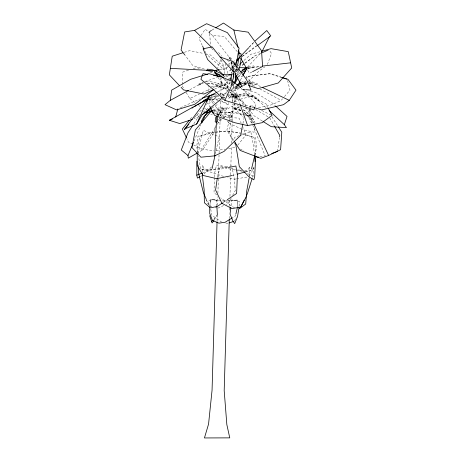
<?xml version="1.0" encoding="UTF-8"?>
<svg xmlns="http://www.w3.org/2000/svg" width="461" height="461" viewBox="0 0 461 461"><rect width="100%" height="100%" fill="white"/><g stroke="black" fill="none" stroke-linecap="round" stroke-linejoin="round"><path stroke-width="0.35" stroke-dasharray="2.31 1.73" d="M197.222 152.239L197.222 150.165L199.711 136.266L213.846 132.451L227.907 131.091L241.374 133.183M229.469 81.839L229.434 85.17L230.65 85.152M237.622 85.85L234.407 87.93L235.894 88.725L235.94 86.149M214.325 177.739L214.048 192.796L217.425 195.355M214.336 177.018L214.394 174.149L216.428 165.407L231.249 169.418L235.473 170.103M182.239 84.392L182.573 72.175L188.572 70.199M217.068 221.234L217.24 215.477M217.54 205.41L217.794 196.778M217.903 193.182L218.353 178.073M218.37 177.358L219.079 153.622M219.096 152.902L220.162 116.938M220.185 116.218L220.646 100.821M220.813 95.145L221.315 78.116M229.296 218.716L229.382 215.84M229.549 210.083L229.636 207.208M229.659 206.488L229.872 199.296M229.958 196.415L230.575 175.56M230.598 174.84L230.834 166.928M230.852 166.208L231.451 146.068M231.537 143.192L232.177 121.612M232.2 120.891L232.701 104.019M232.782 101.178L233.249 85.573M253.406 123.012L250.058 115.878L250.317 108.421M250.34 107.741L250.432 105.033L253.602 106.566M255.515 155.351L255.717 151.905L254.063 137.879L242.158 133.897M249.159 177.468L249.822 166.398L248.076 169.913L243.206 171.083M223.297 97.646L224.582 98.02L224.761 95.456L220.318 94.528M234.09 70.124L233.491 64.719M208.101 91.128L208.481 86.386M254.484 127.466L254.103 132.209L242.578 129.558M254.812 123.398L254.921 122.044L245.857 106.883M236.251 85.688L234.326 87.429L236.309 88.224L236.522 85.648M239.132 206.176L239.547 201.515L231.756 199.878L230.898 206.995M234.655 103.039L233.934 110.83L219.937 115.452L214.135 112.818M234.718 102.33L235.502 93.831L230.46 89.93M233.767 70.36L233.981 68.263L235.041 65.819M231.733 73.483L231.877 72.118M259.854 156.752L265.196 155.853L248.94 115.55L250 106.065L253.083 107.903M258.379 100.878L258.54 99.443C251.856 93.134 241.662 93.237 233.249 95.387L232.943 97.865L239.236 96.228L246.387 95.744L254.236 97.45L258.379 100.878L258.483 100.492C251.919 93.935 241.518 94.505 233.174 96.752L232.943 97.865M277.528 151.427L279.481 137.493M207.49 83.314L211.017 83.499L217.799 85.694L223.585 88.725L224 86.149C216.48 82.392 207.001 79.471 199.083 83.648L198.766 85.181L198.455 85.008L202.978 83.02M231.814 73.161L232.039 71.789M232.488 69.052L233.894 65.289M209.732 206.061L210.919 199.261L217.569 200.449M198.265 153.507L200.247 142.328L203.33 130.359L219.154 136.842L215.46 153.473M233.658 70.631L234.54 65.71M242.947 123.456L243.892 118.54M215.448 125.657L214.031 132.514L202.702 149.906L198.495 152.314M217.575 115.371L218.139 112.628L210.009 114.535M218.497 100.556L222.548 101.852L228.304 104.924L228.84 102.434M235.744 214.584L235.427 215.927L233.012 217.413M237.467 207.191L237.934 205.174L237.617 200.051C228.639 201.549 219.442 201.261 210.562 199.25L209.945 204.338L211.806 215.229L221.683 222.139M254.783 155.265L256.425 148.39L255.751 137.931L242.083 133.292M229.261 120.309L226.91 129.985L233.842 142.103M229.434 119.618L231.451 111.326L242.642 114.028M235.047 97.058L234.338 99.945L234.776 101.535L236.407 101.535L236.879 98.464L235.894 96.58L231.601 96.931L234.102 96.695L235.49 98.389L233.727 94.92L231.313 94.73L228.483 95.6L228.656 98.205L233.773 96.62M230.004 80.992L231.059 76.895M230.379 79.338L231.07 76.774M226.651 109.038L227.181 107.067L223.764 108.444L220.45 111.291L217.471 116.812L219.851 112.547L223.193 110.058L226.651 109.038L224.346 107.776L221.194 109.09L218.18 111.862L216.71 115.083M241.939 129.259L229.14 123.318L229.515 121.934M229.699 121.243L234.182 104.612M234.931 101.841L236.239 96.994L230.004 92.304M217.431 177.214L220.612 165.534L227.406 167.355M229.664 79.845L230.8 75.863M252.495 177.352L253.141 175.301L254.005 166.525L252.392 170.04L246.693 171.377L244.607 171.031M235.761 70.13L236.412 68.147M217.235 69.346L220.796 59.331M267.403 64.557L271.494 53.453L269.316 50.295M236.787 75.806L238.51 71.144M254.991 106.762L255.936 104.249L243.368 89.78L241.138 88.022M233.86 85.608L231.958 90.483L230.638 90.431M194.075 140.974L200.714 125.081M234.47 221.124L236.188 217.419M233.018 68.193L234.482 65.168M214.296 219.903L216.705 214.959M217.748 116.535L220.45 111.291M240.492 80.007L242.492 76.359M231.22 197.93L228.183 203.462L226.253 204.344M232.569 195.476L235.271 190.554L234.182 177.715L232.142 167.954M231.687 67.698L233.491 64.592M223.925 78.831L227.215 83.251L228.552 80.969M242.567 75.713L241.864 76.872L235.34 66.084M193.516 144.869L201.613 149.11L215.345 127.357M217.252 124.332L220.681 118.892M193.839 123.784L199.308 115.388M227.728 80.583L223.89 86.432L227.711 92.039M228.109 80.001L230.414 76.491M221.505 119.468L219.764 122.113L218.387 122.632L217.367 121.301M249.124 175.664L254.063 168.219M200.57 36.142L199.008 38.482L202.304 45.541M200.961 35.56L205.249 29.129L209.87 33.18M231.56 68.533L234.09 65.134M218.531 119.751L220.081 117.688L223.856 114.881L226.777 114.386L229.036 115.158L230.246 117.52L232.165 116.224L229.618 115.354L226.363 115.734L224.893 116.403L227.913 116.333L230.246 117.52M240.602 110.456L238.798 109.516L233.906 108.139L234.689 109.159L236.332 107.079L241.005 108.554M190.168 119.192L192.335 116.46M237.824 145.106L246.065 134.716L243.097 127.697M222.692 96.752L227.112 91.457M238.568 77.062L240.728 74.526M258.465 107.851L272.094 104.682L281.17 100.371L282.558 98.752M284.42 96.603L289.986 90.143L287.445 79.984M241.034 110.381L238.562 108.952L233.998 107.574L234.73 108.842L236.493 106.866L240.826 108.312M227.763 95.554L229.353 97.507L231.105 95.554L233.243 94.102L235.68 93.888L238.372 96.038L239.985 99.461L238.66 100.446L237.421 99.461L236.101 96.038L233.001 93.888L230.206 94.102L228.984 94.828M194.277 117.826L202.5 108.767M206.372 104.503L209.761 100.775L209.34 98.245M236.309 88.224L238.049 86.316M237.767 77.068L240.953 73.593M213.731 219.355L217.408 215.391M249.234 47.195L254.178 41.974L249.205 47.097M247.505 67.052L260.857 52.963M237.386 75.27L240.146 72.423M227.884 66.759L224.444 70.164L206.194 53.885M228.374 66.269L232.309 62.373M243.736 85.746L247.88 81.747M248.398 81.245L258.771 71.253L264.925 66.822M204.016 174.004L211.691 166.79M219.096 94.269L208.574 103.915L209.905 106.456M230.414 82.415L227.429 85.648L228.016 88.224L229.267 87.826M238.147 65.658L239.213 64.707M244.007 60.426L250.928 54.248L260.626 51.54M203.099 112.288L210.677 106.088M229.353 97.507L231.658 95.663L234.292 95.058L237.202 96.822L236.101 96.038M235.894 88.725L238.948 86.455M242.232 56.34L256.668 45.622M235.49 70.193L237.185 68.954M245.091 63.145L255.25 55.683L261.122 53.148M235.024 70.389L237.334 68.706M244.849 63.243L255.25 55.683M242.279 56.455L256.817 45.973M247.811 68.908L248.998 68.113M198.962 116.766L193.787 118.886M211.887 108.151L217.171 104.624M223.136 202.494L226.656 200.137M223.389 117.641L226.363 115.734M211.991 30.103L215.01 28.248M217.379 115.187L232.235 106.065L243.535 117.342M236.453 73.432L238.907 72.014M228.155 64.321L231.825 62.304M232.436 61.964L235.496 60.282M189.794 89.757L203.019 82.565M200.581 176.442L201.843 175.779M217.725 91.837L225.175 87.97L227.648 88.881M251.954 72.002L249.447 73.299L247.361 69.674M239.236 87.567L234.735 89.78L242.838 104.249L252.933 107.28M243.736 85.354L246.952 83.775M247.597 83.464L250.813 81.885L261.064 86.812M231.007 89.474L237.294 86.438M244.215 83.095L246.727 81.885M180.384 107.765L200.218 98.821M186.163 92.477L189.765 98.516L199.452 93.992M202.033 92.782L210.429 88.858M213.017 87.648L222.058 83.424L229.901 89.497M198.766 85.181L203.249 83.095M214.4 89.227L222.87 85.314L218.088 77.385M217.874 208.147L223.671 205.514M213.184 109.983L216.393 108.531L222.507 107.073L223.885 109.136L217.54 110.237L213.547 111.758M267.651 50.33L268.953 49.765M229.78 92.598L240.221 88.086M213.264 111.113L217.171 109.436L223.366 108.07L223.885 109.136M241.115 82.415L243.028 81.626L245.753 81.758M244.111 83.983L245.298 83.499L248.807 83.297M210.959 96.551L212.74 95.825L217.805 95.957M202.725 172.829L211.962 169.216M227.953 76.261L225.256 77.269M204.938 81.649L217.459 77.223M239.305 135.701L234.614 137.303L234.954 139.406M239.974 135.471L250.796 131.771L253.17 143.901L254.478 155.178M209.035 97.853L214.083 96.153L218.762 96.487M193.24 68.66L196.57 67.56L201.255 69.11M243.454 82.433L245.477 81.77L247.597 81.787M184.267 52.341L189.615 50.629L203.722 53.476M235.392 70.354L238.677 69.352M225.285 75.99L227.25 75.454M231.918 175.583L236.044 174.465M245.678 171.867L251.182 170.374M234.332 71.835L238.141 70.821M195.781 115.538L199.918 114.437M213.011 110.951L215.765 110.219L221.827 117.082M265.98 107.586L253.4 95.865L240.815 99.046L246.531 106.295M235.525 71.518L239.57 70.521M210.47 97.772L218.704 95.784M221.447 95.116L224.876 94.286L219.868 93.969M250.968 109.591L249.608 109.908L242.826 107.551M227.1 94.056L236.839 95.099L245.05 93.306L266.043 103.915L268.043 107.73M248.346 66.978L253.659 65.86L254.46 67.208L248.635 68.332M220.11 69.415L225.51 68.297L210.072 54.755L206.545 54.046M227.688 167.689L220.854 169.106L209.507 170.27L204.027 168.605L202.494 164.998L202.5 172.616M231.704 165.862L216.543 168.98L205.324 170.149L200.339 168.663M235.992 70.844L238.827 70.331M248.035 68.666L260.079 66.493M235.923 178.96L234.54 179.202L227.734 177.462M236.614 178.839L247.672 176.932M216.123 150.586L225.072 149.11M228.518 148.546L235.404 147.411M248.588 67.681L261.381 66.205M214.791 132.123L211.939 132.399L198.017 136.214L196.726 146.621L197.711 152.188M215.506 132.059L226.218 131.039L240.175 133.235M249.505 83.257L252.311 83.095L249.528 83.072M244.03 83.308L247.419 83.193M223.873 201.054L237.259 200.045L238.043 206.903M209.824 98.239L216.221 98.06L220.992 99.271M244.255 83.199L246.889 83.136M214.4 94.447L217.039 94.419M207.698 99.219L215.391 99.173L218.07 99.922M248.306 81.787L252.542 81.816L257.469 83.648L257.25 85.181L251.504 83.02M244.134 83.078L246.998 83.095M227.215 83.251L228.201 83.257L225.135 79.499M207.191 83.118L210.7 83.199L217.436 85.158L223.187 87.93L223.585 88.725M208.044 99.467L215.794 99.691L217.823 100.337M220.312 111.902L232.453 112.265M220.306 112.167L232.448 112.53M211.282 86.541L223.205 87.192L227.169 90.177M222.542 117.123L239.046 118.131L241.207 123.231M226.144 84.968L221.753 84.691L217.984 86.357L216.48 86.086L216.318 84.426L220.277 82.986L224.403 82.951L226.587 84.392L227.584 86.524L227.348 89.163L226.512 86.639L224.478 84.784L226.144 84.968L228.564 86.68L229.463 88.454M230.321 59.181L228.979 57.078L229.129 57.654L230.771 57.769L232.557 60.766M210.383 33.63L212.44 35.434L224.351 36.482L237.363 51.77M245.494 89.624L243.42 89.428L242.457 87.567M220.151 93.306L226.409 93.981M201.613 149.11L214.054 150.926M236.176 170.218L242.509 171.25M237.651 169.884L241.126 170.461M242.279 114.576L232.379 112.916L229.048 133.062L234.009 140.836M245.108 115.048L250.058 115.878M225.798 222.997L227.855 223.429M210.516 206.482L211.853 206.782M215.195 207.542L217.206 207.992M234.689 109.159L239.559 110.277L241.345 111.13M234.73 108.842L239.282 109.925L242.97 111.85M243.345 114.195L248.94 115.55M245.546 89.901L241.368 88.875L253.4 95.865M250.415 91.099L255.29 92.298L272.595 103.224L275.177 105.586M221.672 99.443L223.032 99.789M223.648 176.413L200.656 168.876L198.449 156.36M230.805 168.265L235.565 169.544M220.756 100.671L227.809 103.823L228.304 104.924M234.637 207.444L232.621 206.874L220.802 197.919M281.884 77.488L269.097 73.651L246.111 76.52L250.813 81.885M204.419 69.115L192.784 65.548L185.253 55.551M244.589 84.202L247.983 85.302M209.951 71.985L214.63 73.535M281.85 77.425L270.999 73.651L246.704 76.52L246.71 78.531M239.432 106.37L233.329 104.249L230.379 89.78M249.107 82.156L252.841 83.741L252.449 85.273L249.378 84.248M222.692 97.179L224.582 98.02M204.459 108.433L207.041 109.603M241.806 170.933L239.876 170.04L239.541 167.954M247.597 173.607L254.674 176.874M240.118 149.059L243.909 150.868M261.842 110.565L270.716 114.864M192.894 144.541L188.532 142.253L186.768 138.479M227.221 60.397L232.926 63.462M249.234 83.228L256.12 86.922M259.877 88.938L281.17 100.371M243.287 109.851L246.139 111.476L251.493 116.714L254.201 121.41L253.054 122.597L252.34 122.223L249.85 117.434L244.197 112.323L244.912 112.83M255.55 109.372L268.492 117.1M243.166 109.776L245.5 111.234L250.225 116.564L252.628 121.358L251.412 122.447L250.721 121.9L248.537 117.042L244.422 112.755M262.367 121.047L254.011 115.774L249.176 109.643M189.765 98.516L194.853 102.451M198.812 105.511L199.947 106.382M236.239 96.994L243.322 102.642L245.5 106.278M209.64 98.539L216.094 103.754M244.197 112.49L249.176 117.451M211.582 48.365L214.463 51.482M218.572 52.404L221.649 56.144M224.398 117.434L214.751 105.419M227.417 121.18L229.14 123.318M209.432 98.769L214.307 104.86M212.44 35.434L231.497 60.201M229.129 57.654L230.725 60.051M271.863 116.662L277.971 126.228M182.199 85.827L183.639 88.241M269.725 117.837L274.232 125.709M234.188 142.708L235.225 144.524M204.995 51.321L205.894 53.246M206.009 199.256L208.309 204.286M221.142 59.901L222.986 64.212L224.887 73.846M206.401 199.653L208.62 204.874M198.311 164.871L199.014 166.675M236.839 95.099L239.951 103.909M220.156 77.65L222.058 83.424M225.147 63.399L227.037 70.187L227.746 74.913M231.324 60.76L232.361 68.654L231.526 61.25L232.315 68.015M209.72 33.739L210.481 45.184M216.843 206.274L216.422 199.423L208.556 200.598L208.689 205.272M230.898 78.526L230.921 79.799"/><path stroke-width="0.69" d="M197.222 152.931L197.222 165.366L203.088 175.468L216.745 178.672L231.918 175.583M209.732 206.735L209.726 213.495L212.458 220.473L218.929 223.164L225.164 222.242L232.407 217.782M199.947 176.77L197.412 178.096L196.789 175.157L196.905 161.194M217.05 221.948L212.054 390.26L208.562 424.085L204.442 437.95L229.768 437.869L226.841 424.627L224.19 390.623L229.273 219.436M213.403 113.014L211.144 111.326L195.349 129.985L191.972 147.555L200.91 157.201L214.711 155.853L216.751 116.258M233.819 72.25L233.525 77.748L232.183 82.127M255.146 161.557L255.475 156.043M233.715 75.667L233.854 73.587M217.748 116.535L217.338 121.324L216.705 122.413L215.166 121.865L215.829 117.013M230.852 207.364L230.033 214.1L232.932 221.084L234.689 223.631L237.524 216.526L239.017 207.508M213.38 89.78L194.882 104.249L176.609 109.908L165.009 104.682L170.27 100.371L171.653 90.143L190.595 79.309L208.862 73.651L219.436 76.52M179.611 85.758L169.343 74.855L172.235 56.196L182.931 52.773M279.579 136.796L279.775 135.401L274.577 126.314M217.333 177.923L215.587 189.972L221.897 203.278L231.912 208.562L240.711 207.11L246.232 196.726M249.119 178.159L246.739 190.894L245.701 203.987L239.34 208.781M242.809 124.159L240.648 135.401L224.034 151.427L214.711 155.853M212.118 168.524L215.016 155.466M235.899 213.91L237.467 207.191M207.358 100.654L209.398 96.591M251.51 169.003L254.783 155.265M234.58 83.055L235.548 79.171L235.531 73.46L234.102 71.15L232.442 70.861L232.165 69.79L233.491 71.76M175.681 117.088L177.842 108.957M238.879 69.795L240.354 64.413L241.276 57.152L240.867 53.459L239.213 53.217L238.544 52.606L239.224 56.398L237.928 63.514L236.626 67.485M203.739 101.224L204.01 100.262L208.401 98.274M252.063 178.724L247.332 193.787L246.387 195.689M262.966 121.427L271.322 126.7L286.431 127.622L284.322 124.672L287.036 116.466L275.69 106.059M234.194 83.095L233.525 85.106L232.413 85.216M216.284 72.014L216.998 70.014M236.787 75.806L236.297 77.137L235.058 77.039M254.76 107.396L253.815 109.908L239.247 104.682L224.887 100.371L214.111 90.143L200.904 79.309L203.024 73.651L207.899 74.457M197.291 153.006L188.278 158.163L187.99 155.541L193.522 142.299M201.543 123.093L202.097 121.767M204.033 117.134L208.568 109.92M233.825 74.711L233.272 76.019L233.813 76.941M209.029 96.349L184.458 129.489L185.426 128.654L196.628 124.09L209.029 96.349L217.102 92.16M224.887 100.371L233.347 81.885L220.444 76.52L213.478 75.374M240.711 207.11L244.18 200.132M262.159 51.298L269.645 36.379M232.102 81.891L231.163 83.741L231.629 84.766M202.517 120.949L204.356 117.348M240.158 80.617L239.155 82.438L243.909 83.983M243.16 75.143L247.165 67.848L248.588 67.681M237.818 78.139L235.306 82.698L234.246 82.548M233.854 63.97L234.574 62.731M196.628 124.09L202.321 114.61L220.035 99.933L222.248 97.283M242.912 75.137L245.707 70.516M234.926 81.441L237.311 77.563M207.992 97.755L206.009 100.959L207.237 101.161M235.375 78.145L236.539 76.347M193.055 124.983L187.973 132.78L181.282 150.027L187.99 155.541M253.608 107.482L261.687 109.908L283.515 104.682L289.26 100.371L295.991 90.143L287.946 79.309L282.558 77.69M229.878 70.798L230.719 69.663M234.511 64.569L240.826 56.069L248.738 47.719M213.996 220.519L212.089 222.957L209.68 215.702M189.304 120.286L182.366 129.034L186.475 137.851M184.458 129.489L188.883 124.188M227.555 90.926L228.881 89.336M211.432 221.833L212.809 220.346M240.607 71.951L246.491 68.078M236.966 85.239L239.207 83.205L240.481 82.675M255.169 40.931L266.781 30.535L270.774 35.912L257.399 45.558M239.743 64.229L242.941 61.376M236.533 60.938L237.565 60.063M242.267 65.22L243.961 63.975M201.901 114.806L211.299 108.542M222.548 202.886L217.264 206.419L210.441 207.923M227.244 199.746L236.637 193.47L237.403 174.834L235.888 165.989L228.374 167.545M237.622 85.85L241.166 84.288M241.864 72.602L246.376 69.755M237.121 85.4L240.083 83.539M211.386 30.478L209.576 31.59L209.674 33.019M215.61 27.879L223.458 23.05L233.865 30.057L248.145 32.161L261.554 50.762L262.597 66.499L252.582 71.68M191.995 108.116L193.217 107.401M194.438 106.687L196.271 105.615M197.492 104.901L207.266 99.178M241.979 70.245L246.278 67.761M192.45 119.336L179.767 123.565L169.394 120.286L207.237 99.15M184.838 54.992L181.069 49.99L184.659 31.947L194.617 30.368L206.643 23.707L227.348 32.633L239.063 48.192L236.101 65.162L234.833 64.482M236.718 59.607L238.556 58.599M170.27 100.371L188.532 90.442M239.876 87.25L243.091 85.671M234.39 141.435L240.123 150.407L260.811 158.359L268.613 155.461L280.605 149.716L281.792 132.209L278.358 126.827M207.058 99.518L203.215 101.328L203.601 101.702M213.748 89.526L203.981 94.038L183.524 89.912L181.081 87.319M212.538 110.271L209.968 111.429L203.774 116.673L201.244 121.387L202.051 122.557M237.213 84.818L238.372 84.317M261.773 52.865L267.651 50.33M169.394 120.286L172.449 119.024M196.789 175.157L202.068 173.088M271.685 153.525L277.528 151.427M229.175 222.968L233.808 221.355M202.223 98.153L214.232 94.142M261.318 51.35L271.022 48.641L288.275 51.655L291.715 67.974L278.26 82.992L258.166 88.598L248.663 85.521M228.552 75.097L233.779 73.674M237.421 174.097L244.987 172.051M206.119 112.789L210.251 111.689M170.524 68.361L214.042 70.671L219.436 69.553M210.573 107.73L214.572 115.359L234.776 122.701L247.609 125.594L262.073 122.701L272.048 115.359L268.377 108.364M243.074 69.565L245.2 69.179M258.523 156.976L257.186 157.201L255.29 156.296M262.805 66.038L290.528 62.834M238.804 67.629L247.165 67.848M223.199 74.624L231.785 74.878M246.186 89.688L251.015 90.143L246.445 79.384L232.811 61.463L220.104 56.991L212.216 46.93L203.082 48.785L207.652 59.544L216.918 68.614M212.579 71.432L206.724 70.585L207.444 69.138L212.821 69.882L219.989 72.971L224.461 76.451M215.299 73.754L219.309 75.085L219.943 77.01M282.53 77.661L286.598 79.073M208.332 110.185L210.908 111.355M214.521 72.348L219.707 74.803L223.694 78.128M262.344 87.429L289.26 100.371M233.347 81.885L240.584 87.584M209.939 207.496L204.379 202.759L204.119 189.632L202.5 176.77L202.5 173.307M269.12 110.513L284.322 124.672M217.944 69.623L223.602 75.16M194.617 30.368L211.363 47.155M220.104 56.991L233.635 71.737M214.042 70.671L217.35 76.163M240.74 58.195L247.01 69.069M235.41 73.933L241.818 86.328M254.011 124.314L268.613 155.461M202.604 46.181L204.096 49.39M206.125 199.002L203.353 192.479L198.656 173.682L198.391 166.905M240.187 104.584L247.609 125.594M233.865 30.057L237.945 47.264M238.596 50.019L239.409 53.459M235.519 142.916L239.322 166.617L248.975 176.828L253.873 179.773L254.674 176.874L255.382 162.935L254.558 155.881M216.866 206.574L217.367 214.717M231.595 74.532L231.854 80.738"/></g></svg>
